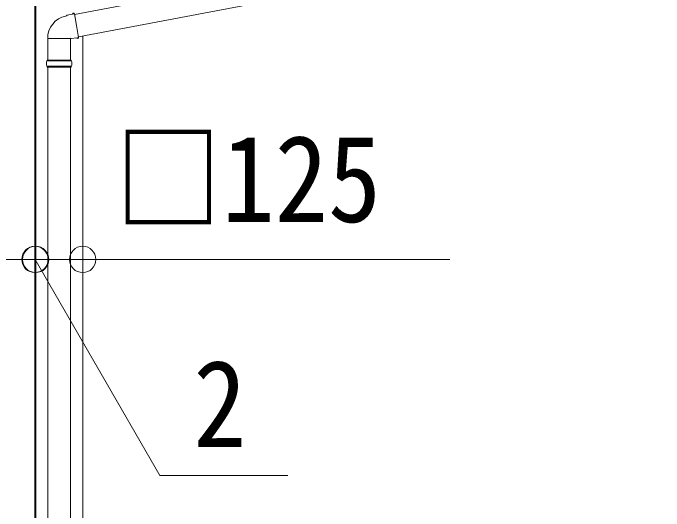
# Model space of a CAD drawing. Units: millimetres at full size, sheet at 1:70; some dimension numbers follow another scale. Extents: x -19675 to 19675, y -13580 to 13580.
# Drawn here: x -8427 to -6696, y -6733 to -5410 of the extents above; entities that cross this region are included whole.
import ezdxf
from ezdxf.enums import TextEntityAlignment as Align

# ---------------------------------------------------------------- set-up
doc = ezdxf.new("R2010")
doc.units = ezdxf.units.MM
doc.header["$LTSCALE"] = 70
doc.header["$PDMODE"] = 32
doc.header["$PDSIZE"] = 70
for name, color, linetype, lineweight in [('0-2_TEXT1', 4, 'Continuous', 9), ('0-8_TABLE1', 6, 'Continuous', 9), ('0-9_DIM1', 7, 'Continuous', 9)]:
    doc.layers.add(name, color=color, linetype=linetype, lineweight=lineweight)
doc.styles.add('ＭＳ ゴシック', font='')
doc.styles.get('ＭＳ ゴシック').set_extended_font_data('MS Gothic')

msp = doc.modelspace()

# ---------------------------------------------------------------- linework, layer by layer
at = {"layer": '0-2_TEXT1'}
for p, q in [((-8369.22, -5242.85), (-8369.22, -9239.88)), ((-8367.22, -9239.88), (-8367.22, -5242.85)), ((-8242.22, -5471.41), (-8242.22, -9239.88))]:
    msp.add_line(p, q, dxfattribs=at)
at = {"layer": '0-8_TABLE1'}
for p, q in [((-8369.22, -6064.9), (-8494.22, -6064.9)), ((-8369.22, -6064.9), (-8367.22, -6064.9)), ((-8368.22, -6064.9), (-8036.8, -6638.94)), ((-8367.22, -6064.9), (-8242.22, -6064.9)), ((-8242.22, -6064.9), (-7265.82, -6064.9)), ((-8036.8, -6638.94), (-7697.05, -6638.94))]:
    msp.add_line(p, q, dxfattribs=at)
for p in [(-8369.22, -6064.9), (-8367.22, -6064.9), (-8242.22, -6064.9)]:
    msp.add_point(p, dxfattribs=at)
at = {"layer": '0-9_DIM1'}
for p, q in [((-6706.81, -5117.46), (-8263.79, -5414.44)), ((-6696.39, -5176.55), (-8253.37, -5473.53)), ((-8285.43, -5418.07), (-8287.55, -5418.52)), ((-8283.75, -5416.44), (-8285.43, -5418.07)), ((-8268.82, -5411.27), (-8269.23, -5413.62)), ((-8265.26, -5410.64), (-8268.82, -5411.27)), ((-8264.11, -5412.62), (-8265.26, -5410.64)), ((-8264.11, -5412.62), (-8258.58, -5443.99)), ((-8253.05, -5475.35), (-8258.58, -5443.99)), ((-8335.31, -5477.89), (-8274.13, -5477.89)), ((-8334.72, -5477.89), (-8334.72, -5535.88)), ((-8272.81, -5478.48), (-8275.01, -5477.5)), ((-8274.72, -5477.89), (-8274.72, -5535.88)), ((-8258.2, -5476.17), (-8272.81, -5478.48)), ((-8253.05, -5475.35), (-8258.2, -5476.17)), ((-8257.01, -5478.23), (-8258.2, -5476.17)), ((-8253.45, -5477.61), (-8257.01, -5478.23)), ((-8253.05, -5475.35), (-8253.45, -5477.61)), ((-8271.72, -5537.88), (-8337.72, -5537.88)), ((-8272.72, -5535.88), (-8336.72, -5535.88)), ((-8336.72, -5535.88), (-8336.72, -5537.88)), ((-8272.72, -5535.88), (-8272.72, -5537.88)), ((-8271.72, -5551.88), (-8337.72, -5551.88)), ((-8336.72, -5553.88), (-8336.72, -5551.88)), ((-8272.72, -5553.88), (-8336.72, -5553.88)), ((-8334.72, -5553.88), (-8334.72, -7008.38)), ((-8274.72, -5553.88), (-8274.72, -7008.38)), ((-8272.72, -5553.88), (-8272.72, -5551.88))]:
    msp.add_line(p, q, dxfattribs=at)
msp.add_lwpolyline([(-8264.11, -5412.62), (-8269.23, -5413.62), (-8283.75, -5416.44)], dxfattribs=at)
for centre, radius, start, end in [((-8275.01, -5477.5), 60.3, 102, 180.37505), ((-8288.97, -5544.88), 49.25, 171.82876, 180.00002), ((-8320.47, -5544.88), 49.25, 359.99998, 8.17124), ((-8288.97, -5544.88), 49.25, 180.00002, 188.17127), ((-8320.47, -5544.88), 49.25, 351.82873, 359.99998)]:
    msp.add_arc(centre, radius, start, end, dxfattribs=at)

# ---------------------------------------------------------------- texts
at = {"layer": '0-8_TABLE1', "color": 7, "style": 'ＭＳ ゴシック', "width": 0.9}
for s, p in [('□125', (-8156.17, -6034.94)), ('2', (-7948.02, -6632.43))]:
    msp.add_text(s, height=230.9, dxfattribs=at).set_placement(p, align=Align.BOTTOM_LEFT)

doc.saveas('drawing.dxf')
